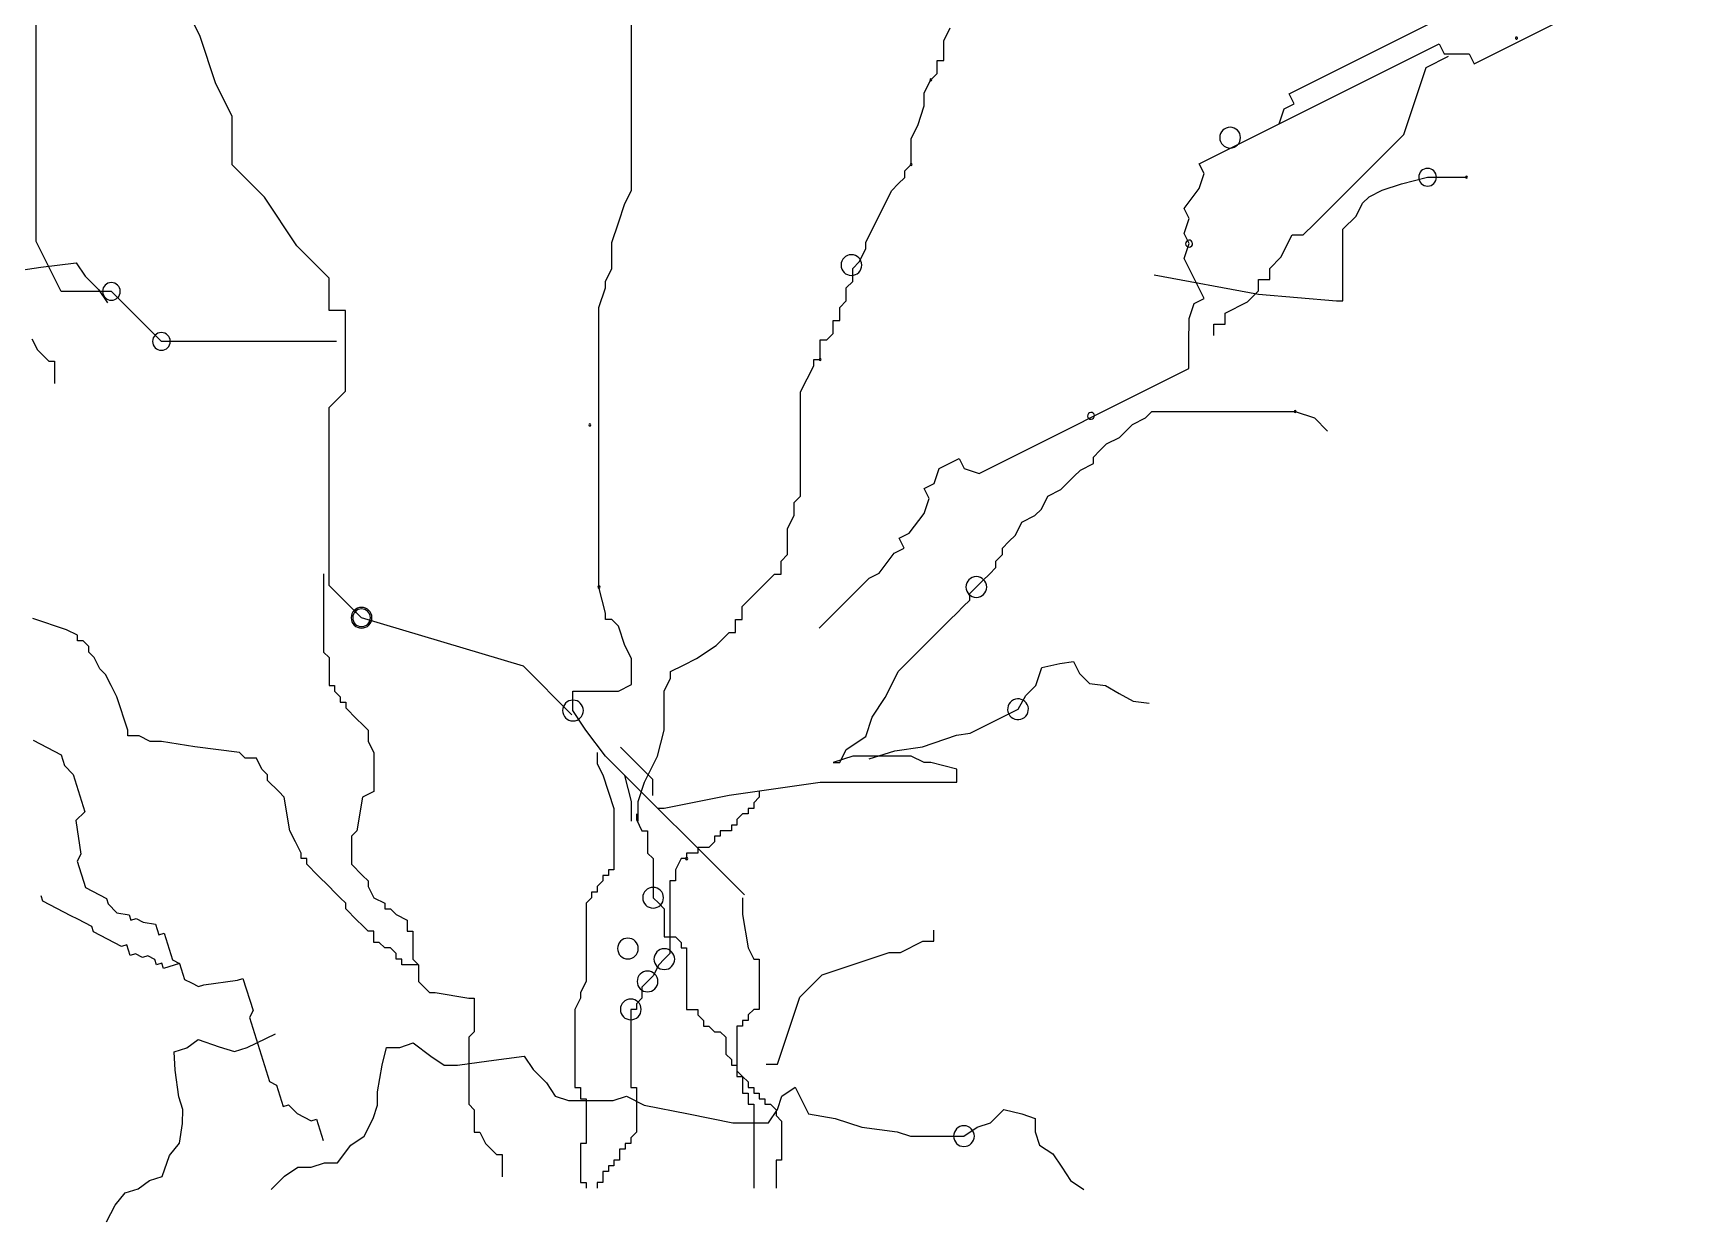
# Model space of a CAD drawing. Header units: millimetres. Extents: x 12377 to 30673, y 89761 to 101952.
# Drawn here: x 27219.1 to 27562.5, y 94887.3 to 95134.6 of the extents above; entities that cross this region are included whole.
import ezdxf

# ---------------------------------------------------------------- set-up
doc = ezdxf.new("R2010")
doc.units = ezdxf.units.MM

# ---------------------------------------------------------------- blocks, each defined once
blk = doc.blocks.new('A$C74BE30CA')
for p, q in [((536.45, 1033.37), (536.45, 1239.31)), ((1159.57, 1110.33), (1250.56, 1155.79)), ((607.28, 1122.61), (600.26, 1136.63)), ((794.43, 1055.43), (794.43, 1137.13)), ((929.77, 1120.23), (932.59, 1125.86)), ((1079.43, 1097.34), (1144.42, 1129.81)), ((614.29, 1101.58), (607.28, 1122.61)), ((929.77, 1111.78), (929.77, 1120.23)), ((1040.42, 1067.04), (1144.41, 1118.99)), ((1144.41, 1118.99), (1146.58, 1114.66)), ((926.95, 1106.14), (926.95, 1111.78)), ((926.95, 1111.78), (929.77, 1111.78)), ((1138.87, 1108.77), (1148.55, 1113.61)), ((1146.58, 1114.66), (1157.4, 1114.66)), ((1157.4, 1114.66), (1159.57, 1110.33)), ((921.31, 1097.69), (924.13, 1103.33)), ((924.13, 1103.33), (926.95, 1106.14)), ((1129.18, 1079.73), (1138.87, 1108.77)), ((621.31, 1087.56), (614.29, 1101.58)), ((921.31, 1092.06), (921.31, 1097.69)), ((1081.59, 1093.01), (1079.43, 1097.34)), ((918.49, 1083.6), (921.31, 1092.06)), ((1075.09, 1084.35), (1077.26, 1090.85)), ((1077.26, 1090.85), (1081.59, 1093.01)), ((621.31, 1066.54), (621.31, 1087.56)), ((915.67, 1077.97), (918.49, 1083.6)), ((915.67, 1066.7), (915.67, 1077.97)), ((1119.49, 1070.05), (1129.18, 1079.73)), ((635.34, 1052.52), (621.31, 1066.54)), ((912.85, 1063.88), (915.67, 1066.7)), ((1042.59, 1062.71), (1040.42, 1067.04)), ((1109.81, 1060.37), (1119.49, 1070.05)), ((910.03, 1058.25), (912.85, 1061.07)), ((912.85, 1061.07), (912.85, 1063.88)), ((1040.42, 1056.21), (1042.59, 1062.71)), ((1104.96, 1055.53), (1109.81, 1060.37)), ((1128.15, 1058.35), (1139.43, 1061.17)), ((1139.43, 1061.17), (1156.35, 1061.17)), ((649.37, 1031.49), (635.34, 1052.52)), ((791.61, 1049.8), (794.43, 1055.43)), ((898.76, 1038.53), (907.22, 1055.43)), ((907.22, 1055.43), (910.03, 1058.25)), ((1033.91, 1047.56), (1040.42, 1056.21)), ((1095.28, 1045.85), (1104.96, 1055.53)), ((1111.24, 1049.9), (1114.06, 1052.72)), ((1114.06, 1052.72), (1119.69, 1055.53)), ((1119.69, 1055.53), (1128.15, 1058.35)), ((788.79, 1041.35), (791.61, 1049.8)), ((1036.08, 1043.23), (1033.91, 1047.56)), ((1090.43, 1041.01), (1095.28, 1045.85)), ((1108.42, 1044.26), (1111.24, 1049.9)), ((785.97, 1032.89), (788.79, 1041.35)), ((895.94, 1032.89), (898.76, 1038.53)), ((1033.91, 1036.73), (1036.08, 1043.23)), ((1085.59, 1036.18), (1090.43, 1041.01)), ((1102.78, 1038.63), (1108.42, 1044.26)), ((1102.78, 1007.64), (1102.78, 1038.63)), ((547.3, 1011.69), (536.45, 1033.37)), ((663.4, 1017.47), (649.37, 1031.49)), ((785.97, 1021.62), (785.97, 1032.89)), ((895.94, 1030.08), (895.94, 1032.89)), ((1033.9, 1025.91), (1036.07, 1032.4)), ((1036.07, 1032.4), (1033.91, 1036.73)), ((1075.9, 1026.5), (1080.74, 1036.18)), ((1080.74, 1036.18), (1085.59, 1036.18)), ((538.41, 1022.15), (553.81, 1024.07)), ((553.81, 1024.07), (557.66, 1018.3)), ((890.3, 1021.62), (893.12, 1024.44)), ((893.12, 1024.44), (895.94, 1030.08)), ((1042.55, 1008.59), (1033.9, 1025.91)), ((1071.06, 1021.66), (1075.9, 1026.5)), ((524.94, 1020.22), (538.41, 1022.15)), ((557.66, 1018.3), (563.44, 1012.53)), ((663.4, 1003.45), (663.4, 1017.47)), ((783.15, 1015.99), (785.97, 1021.62)), ((890.3, 1015.99), (890.3, 1021.62)), ((1021.01, 1018.91), (1066.12, 1010.46)), ((1066.21, 1011.98), (1066.21, 1016.82)), ((1066.21, 1016.82), (1071.06, 1016.82)), ((1071.06, 1016.82), (1071.06, 1021.66)), ((569, 1011.69), (547.3, 1011.69)), ((563.44, 1012.53), (567.29, 1006.76)), ((590.69, 990.01), (569, 1011.69)), ((780.33, 1004.72), (783.15, 1013.17)), ((783.15, 1013.17), (783.15, 1015.99)), ((887.48, 1013.17), (890.3, 1015.99)), ((887.48, 1007.54), (887.48, 1013.17)), ((1061.37, 1007.14), (1066.21, 1011.98)), ((1066.12, 1010.46), (1099.96, 1007.64)), ((670.42, 1003.45), (663.4, 1003.45)), ((670.42, 968.4), (670.42, 1003.45)), ((780.33, 883.58), (780.33, 1004.72)), ((884.66, 1004.72), (887.48, 1007.54)), ((884.66, 999.09), (884.66, 1004.72)), ((1036.05, 999.93), (1038.22, 1006.43)), ((1038.22, 1006.43), (1042.55, 1008.59)), ((1051.68, 1002.3), (1061.37, 1007.14)), ((1051.68, 997.46), (1051.68, 1002.3)), ((1099.96, 1007.64), (1102.78, 1007.64)), ((881.84, 993.45), (881.84, 999.09)), ((881.84, 999.09), (884.66, 999.09)), ((1036.04, 989.11), (1036.05, 999.93)), ((1046.84, 997.46), (1051.68, 997.46)), ((1046.84, 992.62), (1046.84, 997.46)), ((534.6, 991.14), (537.02, 986.3)), ((666.63, 990.01), (590.69, 990.01)), ((876.2, 982.18), (876.2, 990.63)), ((876.2, 990.63), (879.02, 990.63)), ((879.02, 990.63), (881.84, 993.45)), ((1036.03, 978.29), (1036.04, 989.11)), ((537.02, 986.3), (541.86, 981.46)), ((541.86, 981.46), (544.29, 981.46)), ((544.29, 981.46), (544.29, 971.78)), ((873.38, 979.37), (873.38, 982.18)), ((873.38, 982.18), (876.2, 982.18)), ((867.74, 968.1), (873.38, 979.37)), ((945.04, 932.83), (1036.03, 978.29)), ((663.4, 961.4), (670.42, 968.4)), ((867.74, 923.02), (867.74, 968.1)), ((663.4, 884.29), (663.4, 961.4)), ((1017.18, 956.83), (1020, 959.64)), ((1020, 959.64), (1082.03, 959.64)), ((1082.03, 959.64), (1090.49, 956.83)), ((1005.9, 948.38), (1011.54, 954.01)), ((1011.54, 954.01), (1017.18, 956.83)), ((1090.49, 956.83), (1096.13, 951.19)), ((997.44, 942.74), (1000.26, 945.56)), ((1000.26, 945.56), (1005.9, 948.38)), ((927.72, 935), (936.38, 939.33)), ((936.38, 939.33), (938.55, 935)), ((994.62, 939.92), (997.44, 942.74)), ((994.62, 937.11), (994.62, 939.92)), ((925.55, 928.5), (927.72, 935)), ((938.55, 935), (945.04, 932.83)), ((980.52, 925.84), (986.16, 931.47)), ((986.16, 931.47), (988.98, 934.29)), ((988.98, 934.29), (994.62, 937.11)), ((864.92, 920.2), (867.74, 923.02)), ((921.22, 926.34), (925.55, 928.5)), ((923.38, 922.01), (921.22, 926.34)), ((972.07, 917.39), (974.89, 923.02)), ((974.89, 923.02), (980.52, 925.84)), ((864.92, 914.57), (864.92, 920.2)), ((921.21, 915.51), (923.38, 922.01)), ((969.25, 914.57), (972.07, 917.39)), ((862.1, 908.93), (864.92, 914.57)), ((862.1, 897.66), (862.1, 908.93)), ((914.71, 906.86), (921.21, 915.51)), ((960.79, 906.12), (963.61, 911.75)), ((963.61, 911.75), (969.25, 914.57)), ((910.37, 904.69), (914.71, 906.86)), ((912.53, 900.36), (910.37, 904.69)), ((955.15, 900.48), (957.97, 903.3)), ((957.97, 903.3), (960.79, 906.12)), ((859.28, 894.85), (862.1, 897.66)), ((859.28, 889.21), (859.28, 894.85)), ((901.7, 889.54), (908.2, 898.2)), ((908.2, 898.2), (912.53, 900.36)), ((952.33, 894.85), (955.15, 897.66)), ((952.33, 892.03), (952.33, 894.85)), ((955.15, 897.66), (955.15, 900.48)), ((660.91, 889.29), (660.91, 855.41)), ((853.64, 886.39), (856.46, 889.21)), ((856.46, 889.21), (859.28, 889.21)), ((875.69, 865.73), (897.37, 887.37)), ((897.37, 887.37), (901.7, 889.54)), ((946.69, 886.39), (949.51, 889.21)), ((949.51, 889.21), (952.33, 892.03)), ((677.43, 870.27), (663.4, 884.29)), ((783.15, 872.31), (780.33, 883.58)), ((845.18, 877.94), (848, 880.76)), ((848, 880.76), (850.82, 883.58)), ((850.82, 883.58), (853.64, 886.39)), ((941.05, 880.76), (943.87, 883.58)), ((941.05, 877.94), (941.05, 880.76)), ((943.87, 883.58), (946.69, 886.39)), ((842.36, 875.13), (845.18, 877.94)), ((842.36, 869.49), (842.36, 875.13)), ((935.41, 872.31), (938.23, 875.13)), ((938.23, 875.13), (941.05, 877.94)), ((549.51, 865.09), (534.98, 869.93)), ((747.58, 849.24), (677.43, 870.27)), ((783.15, 869.49), (783.15, 872.31)), ((785.97, 869.49), (783.15, 869.49)), ((788.79, 866.67), (785.97, 869.49)), ((791.61, 858.22), (788.79, 866.67)), ((839.55, 863.86), (839.55, 869.49)), ((839.55, 869.49), (842.36, 869.49)), ((926.95, 863.86), (932.59, 869.49)), ((932.59, 869.49), (935.41, 872.31)), ((554.35, 862.67), (549.51, 865.09)), ((554.35, 860.25), (554.35, 862.67)), ((556.78, 860.25), (554.35, 860.25)), ((559.2, 857.83), (556.78, 860.25)), ((831.09, 858.22), (836.73, 863.86)), ((836.73, 863.86), (839.55, 863.86)), ((921.31, 858.22), (926.95, 863.86)), ((559.2, 855.41), (559.2, 857.83)), ((561.62, 852.99), (559.2, 855.41)), ((564.04, 848.15), (561.62, 852.99)), ((660.91, 855.41), (663.33, 852.99)), ((663.33, 852.99), (663.33, 840.89)), ((794.43, 852.59), (791.61, 858.22)), ((794.43, 841.32), (794.43, 852.59)), ((816.99, 849.77), (822.63, 852.59)), ((822.63, 852.59), (831.09, 858.22)), ((910.03, 846.95), (915.67, 852.59)), ((915.67, 852.59), (921.31, 858.22)), ((566.46, 845.73), (564.04, 848.15)), ((568.89, 840.89), (566.46, 845.73)), ((768.63, 828.22), (747.58, 849.24)), ((811.35, 846.95), (816.99, 849.77)), ((811.35, 844.14), (811.35, 846.95)), ((907.22, 841.32), (910.03, 846.95)), ((969.69, 840.93), (972.28, 848.68)), ((972.28, 848.68), (980.03, 850.4)), ((980.03, 850.4), (986.05, 851.26)), ((986.05, 851.26), (988.63, 846.09)), ((988.63, 846.09), (992.93, 841.79)), ((571.31, 836.05), (568.89, 840.89)), ((663.33, 840.89), (665.75, 840.89)), ((665.75, 840.89), (665.75, 838.47)), ((665.75, 838.47), (668.18, 836.05)), ((769.06, 830.05), (769.06, 838.5)), ((769.06, 838.5), (788.79, 838.5)), ((788.79, 838.5), (794.43, 841.32)), ((808.53, 838.5), (811.35, 844.14)), ((808.53, 821.6), (808.53, 838.5)), ((904.4, 835.68), (907.22, 841.32)), ((965.38, 836.63), (969.69, 840.93)), ((992.93, 841.79), (999.82, 840.93)), ((999.82, 840.93), (1005.84, 837.49)), ((1005.84, 837.49), (1011.86, 834.05)), ((576.15, 821.53), (571.31, 836.05)), ((668.18, 836.05), (668.18, 833.63)), ((668.18, 833.63), (670.6, 833.63)), ((670.6, 833.63), (670.6, 831.21)), ((670.6, 831.21), (675.44, 826.37)), ((774.69, 821.6), (769.06, 830.05)), ((898.76, 827.23), (904.4, 835.68)), ((941.27, 820.29), (961.94, 830.61)), ((961.94, 830.61), (965.38, 836.63)), ((1011.86, 834.05), (1018.75, 833.19)), ((675.44, 826.37), (677.86, 823.95)), ((677.86, 823.95), (680.29, 821.53)), ((895.94, 818.78), (898.76, 827.23)), ((535.11, 817.19), (541.18, 814.03)), ((576.15, 819.11), (576.15, 821.53)), ((580.99, 819.11), (576.15, 819.11)), ((585.84, 816.69), (580.99, 819.11)), ((590.68, 816.69), (585.84, 816.69)), ((605.21, 814.27), (590.68, 816.69)), ((680.29, 821.53), (680.29, 816.69)), ((680.29, 816.69), (682.71, 811.85)), ((783.15, 810.33), (774.69, 821.6)), ((805.71, 810.33), (808.53, 821.6)), ((887.48, 813.15), (895.94, 818.78)), ((920.61, 814.26), (935.25, 819.43)), ((935.25, 819.43), (941.27, 820.29)), ((541.18, 814.03), (544.22, 812.45)), ((544.22, 812.45), (547.26, 810.87)), ((547.26, 810.87), (548.71, 806.26)), ((624.59, 811.85), (605.21, 814.27)), ((627.01, 809.43), (624.59, 811.85)), ((631.85, 809.43), (627.01, 809.43)), ((634.27, 804.6), (631.85, 809.43)), ((682.71, 811.85), (682.71, 794.92)), ((779.58, 811.85), (779.58, 807.02)), ((843.39, 750.14), (783.15, 810.33)), ((803.7, 800.18), (789.67, 814.2)), ((800.07, 799.06), (805.71, 810.33)), ((890.3, 810.33), (881.84, 807.51)), ((884.66, 807.51), (887.48, 813.15)), ((915.67, 810.33), (890.3, 810.33)), ((897.37, 809.1), (908.56, 812.54)), ((908.56, 812.54), (920.61, 814.26)), ((921.31, 807.51), (915.67, 810.33)), ((548.71, 806.26), (552.47, 802.37)), ((552.47, 802.37), (557.56, 786.21)), ((636.69, 802.18), (634.27, 804.6)), ((636.69, 799.76), (636.69, 802.18)), ((779.58, 807.02), (782, 802.18)), ((782, 802.18), (786.84, 787.66)), ((794.43, 790.61), (791.61, 801.88)), ((881.84, 807.51), (884.66, 807.51)), ((924.13, 807.51), (921.31, 807.51)), ((935.41, 804.69), (924.13, 807.51)), ((935.41, 799.06), (935.41, 804.69)), ((641.54, 794.92), (636.69, 799.76)), ((643.96, 792.5), (641.54, 794.92)), ((682.71, 794.92), (677.86, 792.5)), ((797.25, 790.61), (800.07, 799.06)), ((803.7, 793.17), (803.7, 800.18)), ((836.73, 793.42), (876.2, 799.06)), ((849.81, 794.92), (849.81, 792.5)), ((876.2, 799.06), (935.41, 799.06)), ((646.38, 777.98), (643.96, 792.5)), ((677.86, 792.5), (675.44, 777.98)), ((786.84, 787.66), (786.84, 761.04)), ((794.43, 782.16), (794.43, 790.61)), ((797.25, 782.16), (797.25, 790.61)), ((805.71, 787.79), (808.53, 787.79)), ((808.53, 787.79), (836.73, 793.42)), ((847.39, 787.66), (844.96, 787.66)), ((844.96, 787.66), (844.96, 785.24)), ((849.81, 792.5), (847.39, 790.08)), ((847.39, 790.08), (847.39, 787.66)), ((557.56, 786.21), (553.67, 782.45)), ((553.67, 782.45), (555.72, 767.87)), ((796.53, 785.24), (796.53, 782.82)), ((796.53, 782.82), (798.95, 777.98)), ((840.12, 780.4), (837.7, 780.4)), ((837.7, 780.4), (837.7, 777.98)), ((842.54, 785.24), (840.12, 782.82)), ((840.12, 782.82), (840.12, 780.4)), ((844.96, 785.24), (842.54, 785.24)), ((648.8, 773.14), (646.38, 777.98)), ((651.22, 768.3), (648.8, 773.14)), ((675.44, 777.98), (673.02, 775.56)), ((673.02, 775.56), (673.02, 763.46)), ((798.95, 777.98), (801.37, 777.98)), ((801.37, 777.98), (801.37, 768.3)), ((830.43, 773.14), (828.01, 770.72)), ((832.85, 775.56), (830.43, 775.56)), ((830.43, 775.56), (830.43, 773.14)), ((837.7, 777.98), (832.85, 777.98)), ((832.85, 777.98), (832.85, 775.56)), ((555.72, 767.87), (554.14, 764.84)), ((651.22, 765.88), (651.22, 768.3)), ((653.65, 765.88), (651.22, 765.88)), ((653.65, 763.46), (653.65, 765.88)), ((801.37, 768.3), (803.79, 765.88)), ((803.79, 765.88), (803.79, 748.94)), ((815.9, 765.88), (813.48, 761.04)), ((818.32, 765.88), (815.9, 765.88)), ((823.17, 768.3), (818.32, 768.3)), ((818.32, 768.3), (818.32, 765.88)), ((828.01, 770.72), (823.17, 770.72)), ((823.17, 770.72), (823.17, 768.3)), ((554.14, 764.84), (557.78, 753.3)), ((658.49, 758.62), (653.65, 763.46)), ((663.33, 753.78), (658.49, 758.62)), ((673.02, 763.46), (677.86, 758.62)), ((677.86, 758.62), (680.29, 756.2)), ((784.42, 758.62), (782, 758.62)), ((782, 758.62), (782, 756.2)), ((786.84, 761.04), (784.42, 761.04)), ((784.42, 761.04), (784.42, 758.62)), ((813.48, 761.04), (813.48, 756.2)), ((557.78, 753.3), (563.85, 750.14)), ((665.75, 751.36), (663.33, 753.78)), ((668.18, 748.94), (665.75, 751.36)), ((680.29, 756.2), (680.29, 753.78)), ((680.29, 753.78), (682.71, 748.94)), ((779.58, 751.36), (777.15, 751.36)), ((777.15, 751.36), (777.15, 748.94)), ((782, 756.2), (779.58, 753.78)), ((779.58, 753.78), (779.58, 751.36)), ((813.48, 756.2), (811.06, 756.2)), ((811.06, 756.2), (811.06, 724.74)), ((539.3, 747.48), (538.57, 749.79)), ((545.37, 744.32), (539.3, 747.48)), ((551.45, 741.16), (545.37, 744.32)), ((563.85, 750.14), (566.89, 748.56)), ((566.89, 748.56), (567.62, 746.25)), ((567.62, 746.25), (571.38, 742.36)), ((670.6, 746.52), (668.18, 748.94)), ((670.6, 744.1), (670.6, 746.52)), ((682.71, 748.94), (687.55, 746.52)), ((687.55, 746.52), (687.55, 744.1)), ((777.15, 748.94), (774.73, 746.52)), ((774.73, 746.52), (774.73, 712.65)), ((803.79, 748.94), (806.22, 746.52)), ((806.22, 746.52), (808.64, 744.1)), ((842.54, 748.94), (842.54, 741.68)), ((554.48, 739.58), (551.45, 741.16)), ((557.52, 738), (554.48, 739.58)), ((560.56, 736.42), (557.52, 738)), ((571.38, 742.36), (576.73, 741.51)), ((576.73, 741.51), (577.45, 739.2)), ((577.45, 739.2), (579.76, 739.93)), ((579.76, 739.93), (582.8, 738.35)), ((582.8, 738.35), (588.15, 737.5)), ((588.15, 737.5), (589.6, 732.88)), ((675.44, 739.26), (670.6, 744.1)), ((677.86, 736.84), (675.44, 739.26)), ((687.55, 744.1), (689.97, 744.1)), ((689.97, 744.1), (692.39, 741.68)), ((692.39, 741.68), (697.24, 739.26)), ((697.24, 739.26), (697.24, 734.42)), ((808.64, 744.1), (808.64, 732)), ((842.54, 741.68), (844.96, 727.16)), ((561.29, 734.11), (560.56, 736.42)), ((567.36, 730.95), (561.29, 734.11)), ((570.4, 729.37), (567.36, 730.95)), ((589.6, 732.88), (591.91, 733.61)), ((591.91, 733.61), (595.55, 722.07)), ((680.29, 734.42), (677.86, 736.84)), ((682.71, 734.42), (680.29, 734.42)), ((682.71, 729.58), (682.71, 734.42)), ((697.24, 734.42), (699.66, 734.42)), ((699.66, 734.42), (699.66, 722.32)), ((808.64, 732), (813.48, 732)), ((813.48, 732), (815.9, 729.58)), ((910.96, 725.26), (920.64, 730.1)), ((920.64, 730.1), (925.49, 730.1)), ((925.49, 730.1), (925.49, 734.94)), ((573.43, 727.79), (570.4, 729.37)), ((575.74, 728.52), (573.43, 727.79)), ((577.2, 723.9), (575.74, 728.52)), ((579.51, 724.63), (577.2, 723.9)), ((582.54, 723.05), (579.51, 724.63)), ((584.85, 723.78), (582.54, 723.05)), ((587.89, 722.19), (584.85, 723.78)), ((685.13, 729.58), (682.71, 729.58)), ((687.55, 727.16), (685.13, 729.58)), ((689.97, 727.16), (687.55, 727.16)), ((692.39, 724.74), (689.97, 727.16)), ((692.39, 722.32), (692.39, 724.74)), ((811.06, 724.74), (808.64, 722.32)), ((815.9, 729.58), (815.9, 727.16)), ((815.9, 727.16), (818.32, 727.16)), ((818.32, 727.16), (818.32, 700.55)), ((844.96, 727.16), (847.39, 722.32)), ((877.05, 715.58), (906.11, 725.26)), ((906.11, 725.26), (910.96, 725.26)), ((588.62, 719.89), (587.89, 722.19)), ((590.93, 720.61), (588.62, 719.89)), ((591.65, 718.31), (590.93, 720.61)), ((598.58, 720.49), (591.65, 718.31)), ((595.55, 722.07), (598.58, 720.49)), ((598.58, 720.49), (600.77, 713.57)), ((694.82, 722.32), (692.39, 722.32)), ((694.82, 719.9), (694.82, 722.32)), ((702.08, 719.9), (694.82, 719.9)), ((699.66, 722.32), (702.08, 719.9)), ((702.08, 719.9), (702.08, 712.65)), ((806.22, 719.9), (803.79, 715.07)), ((808.64, 722.32), (806.22, 719.9)), ((847.39, 722.32), (849.81, 722.32)), ((849.81, 722.32), (849.81, 700.55)), ((867.36, 705.9), (877.05, 715.58)), ((600.77, 713.57), (603.8, 711.99)), ((603.8, 711.99), (606.84, 710.41)), ((606.84, 710.41), (609.15, 711.13)), ((609.15, 711.13), (623.74, 713.19)), ((623.74, 713.19), (626.05, 713.92)), ((626.05, 713.92), (630.41, 700.07)), ((702.08, 712.65), (704.5, 710.23)), ((704.5, 710.23), (706.92, 707.81)), ((774.73, 712.65), (772.31, 707.81)), ((801.37, 712.65), (798.95, 710.23)), ((798.95, 710.23), (798.95, 705.39)), ((803.79, 715.07), (801.37, 712.65)), ((706.92, 707.81), (709.35, 707.81)), ((709.35, 707.81), (723.88, 705.39)), ((723.88, 705.39), (726.3, 705.39)), ((726.3, 705.39), (726.3, 690.87)), ((772.31, 705.39), (769.89, 700.55)), ((772.31, 707.81), (772.31, 705.39)), ((798.95, 705.39), (796.53, 702.97)), ((796.53, 702.97), (796.53, 700.55)), ((857.68, 676.86), (867.36, 705.9)), ((630.41, 700.07), (628.83, 697.04)), ((628.83, 697.04), (637.55, 669.34)), ((769.89, 700.55), (769.89, 666.67)), ((794.11, 700.55), (794.11, 666.67)), ((796.53, 700.55), (794.11, 700.55)), ((818.32, 700.55), (823.17, 700.55)), ((823.17, 700.55), (823.17, 698.13)), ((823.17, 698.13), (825.59, 695.71)), ((825.59, 695.71), (825.59, 693.29)), ((842.54, 695.71), (842.54, 693.29)), ((844.96, 695.71), (842.54, 695.71)), ((847.39, 700.55), (844.96, 698.13)), ((844.96, 698.13), (844.96, 695.71)), ((849.81, 700.55), (847.39, 700.55)), ((601.67, 683.91), (606.6, 687.48)), ((606.6, 687.48), (615.68, 684.29)), ((627.85, 684.09), (640.12, 689.98)), ((726.3, 690.87), (723.88, 688.45)), ((723.88, 688.45), (723.88, 659.41)), ((825.59, 693.29), (828.01, 693.29)), ((828.01, 693.29), (830.43, 690.87)), ((830.43, 690.87), (832.85, 690.87)), ((832.85, 690.87), (835.28, 688.45)), ((835.28, 688.45), (835.28, 681.19)), ((840.12, 693.29), (840.12, 671.51)), ((842.54, 693.29), (840.12, 693.29)), ((596.16, 682.17), (601.67, 683.91)), ((596.64, 674.26), (596.16, 682.17)), ((615.68, 684.29), (622.34, 682.36)), ((622.34, 682.36), (627.85, 684.09)), ((686.33, 676.39), (688.26, 684.09)), ((688.26, 684.09), (694.03, 684.09)), ((694.03, 684.09), (699.81, 686.01)), ((699.81, 686.01), (707.51, 680.24)), ((707.51, 680.24), (713.28, 676.39)), ((732.53, 678.32), (747.93, 680.24)), ((747.93, 680.24), (751.78, 674.47)), ((835.28, 681.19), (837.7, 678.77)), ((598.27, 662.67), (596.64, 674.26)), ((684.41, 664.85), (686.33, 676.39)), ((713.28, 676.39), (719.06, 676.39)), ((719.06, 676.39), (732.53, 678.32)), ((751.78, 674.47), (757.56, 668.7)), ((837.7, 678.77), (837.7, 676.35)), ((837.7, 676.35), (840.12, 676.35)), ((840.12, 676.35), (840.12, 673.93)), ((840.12, 673.93), (842.54, 671.51)), ((852.83, 676.86), (857.68, 676.86)), ((637.55, 669.34), (640.59, 667.76)), ((640.59, 667.76), (643.5, 658.53)), ((757.56, 668.7), (761.41, 662.93)), ((769.89, 666.67), (772.31, 666.67)), ((772.31, 666.67), (772.31, 661.83)), ((794.11, 666.67), (796.53, 666.67)), ((796.53, 666.67), (796.53, 647.31)), ((840.12, 671.51), (842.54, 671.51)), ((842.54, 671.51), (844.96, 669.09)), ((842.54, 671.51), (842.54, 664.25)), ((844.96, 669.09), (844.96, 666.67)), ((844.96, 666.67), (847.39, 666.67)), ((847.39, 666.67), (847.39, 664.25)), ((859.58, 662.93), (865.36, 666.78)), ((865.36, 666.78), (871.13, 655.24)), ((600, 657.17), (598.27, 662.67)), ((643.5, 658.53), (645.81, 659.26)), ((645.81, 659.26), (649.57, 655.37)), ((682.48, 653.31), (684.41, 659.08)), ((684.41, 659.08), (684.41, 664.85)), ((723.88, 659.41), (726.3, 656.99)), ((761.41, 662.93), (767.18, 661.01)), ((767.18, 661.01), (786.43, 661.01)), ((772.31, 661.83), (774.73, 661.83)), ((774.73, 661.83), (774.73, 642.47)), ((786.43, 661.01), (792.21, 662.93)), ((792.21, 662.93), (799.91, 659.08)), ((799.91, 659.08), (819.16, 655.24)), ((842.54, 664.25), (844.96, 664.25)), ((844.96, 664.25), (844.96, 659.41)), ((844.96, 659.41), (847.39, 659.41)), ((847.39, 664.25), (849.81, 664.25)), ((847.39, 659.41), (847.39, 623.12)), ((849.81, 664.25), (849.81, 661.83)), ((849.81, 661.83), (852.23, 661.83)), ((852.23, 661.83), (852.23, 659.41)), ((852.23, 659.41), (854.65, 659.41)), ((854.65, 659.41), (857.07, 656.99)), ((857.66, 657.16), (859.58, 662.93)), ((599.9, 651.09), (600, 657.17)), ((649.57, 655.37), (655.64, 652.21)), ((655.64, 652.21), (657.95, 652.94)), ((657.95, 652.94), (660.86, 643.71)), ((678.63, 645.62), (682.48, 653.31)), ((726.3, 656.99), (726.3, 647.31)), ((819.16, 655.24), (838.41, 651.39)), ((838.41, 651.39), (853.81, 651.39)), ((853.81, 651.39), (857.66, 657.16)), ((857.07, 656.99), (857.07, 654.57)), ((857.07, 654.57), (859.49, 652.15)), ((859.49, 652.15), (859.49, 635.21)), ((871.13, 655.24), (882.68, 653.31)), ((882.68, 653.31), (894.23, 649.47)), ((944.28, 649.47), (950.06, 651.39)), ((950.06, 651.39), (955.83, 657.16)), ((955.83, 657.16), (963.53, 655.24)), ((963.53, 655.24), (969.31, 653.31)), ((969.31, 653.31), (969.31, 647.54)), ((598.54, 642.59), (599.9, 651.09)), ((672.86, 641.77), (678.63, 645.62)), ((726.3, 647.31), (728.72, 647.31)), ((728.72, 647.31), (731.14, 642.47)), ((796.53, 647.31), (794.11, 644.89)), ((794.11, 644.89), (794.11, 642.47)), ((894.23, 649.47), (909.63, 647.54)), ((909.63, 647.54), (915.41, 645.62)), ((915.41, 645.62), (938.51, 645.62)), ((938.51, 645.62), (944.28, 649.47)), ((969.31, 647.54), (971.23, 641.77)), ((590.99, 628.11), (594.19, 637.19)), ((594.19, 637.19), (598.54, 642.59)), ((667.08, 634.08), (672.86, 641.77)), ((731.14, 642.47), (735.99, 637.63)), ((735.99, 637.63), (738.41, 637.63)), ((738.41, 637.63), (738.41, 627.96)), ((772.31, 642.47), (772.31, 625.54)), ((774.73, 642.47), (772.31, 642.47)), ((789.26, 640.05), (789.26, 635.21)), ((791.69, 640.05), (789.26, 640.05)), ((791.69, 642.47), (791.69, 640.05)), ((794.11, 642.47), (791.69, 642.47)), ((971.23, 641.77), (977.01, 637.93)), ((977.01, 637.93), (980.86, 632.16)), ((643.98, 628.31), (649.76, 632.16)), ((649.76, 632.16), (655.53, 632.16)), ((655.53, 632.16), (661.31, 634.08)), ((661.31, 634.08), (667.08, 634.08)), ((782, 630.37), (782, 625.54)), ((784.42, 630.37), (782, 630.37)), ((784.42, 632.79), (784.42, 630.37)), ((786.84, 632.79), (784.42, 632.79)), ((786.84, 635.21), (786.84, 632.79)), ((789.26, 635.21), (786.84, 635.21)), ((857.07, 635.21), (857.07, 623.12)), ((859.49, 635.21), (857.07, 635.21)), ((980.86, 632.16), (984.71, 626.39)), ((575.05, 621.07), (580.55, 622.81)), ((580.55, 622.81), (585.49, 626.38)), ((585.49, 626.38), (590.99, 628.11)), ((638.21, 622.54), (643.98, 628.31)), ((772.31, 625.54), (774.73, 625.54)), ((774.73, 625.54), (774.73, 623.12)), ((779.58, 625.54), (779.58, 623.12)), ((782, 625.54), (779.58, 625.54)), ((984.71, 626.39), (990.48, 622.54)), ((566.92, 608.43), (570.69, 615.67)), ((570.69, 615.67), (575.05, 621.07))]:
    blk.add_line(p, q)
for centre, radius, start, end in [((1177.95, 1121.45), 0.45, 26.54549, 206.54549), ((1177.95, 1121.45), 0.45, 206.54549, 26.54549), ((924.13, 1103.33), 0.45, 0, 180), ((924.13, 1103.33), 0.45, 180, 0), ((1053.87, 1078.33), 4.5, 0, 180), ((1053.87, 1078.33), 4.5, 180, 0), ((915.67, 1066.7), 0.45, 0, 180), ((915.67, 1066.7), 0.45, 180, 0), ((1139.43, 1061.17), 3.84, 0, 180), ((1139.43, 1061.17), 3.84, 180, 0), ((1156.35, 1061.17), 0.45, 0, 180), ((1156.35, 1061.17), 0.45, 180, 0), ((1036.07, 1032.4), 1.5, 26.54549, 206.54549), ((1036.07, 1032.4), 1.5, 206.54549, 26.54549), ((889.74, 1023.09), 4.5, 0, 180), ((889.74, 1023.09), 4.5, 180, 0), ((569, 1011.69), 3.84, 0, 180), ((569, 1011.69), 3.84, 180, 0), ((590.69, 990.01), 3.84, 0, 180), ((590.69, 990.01), 3.84, 180, 0), ((876.2, 982.18), 0.45, 0, 180), ((876.2, 982.18), 0.45, 180, 0), ((993.58, 957.75), 1.5, 26.54549, 206.54549), ((1082.03, 959.64), 0.45, 0, 180), ((1082.03, 959.64), 0.45, 180, 0), ((776.39, 953.82), 0.45, 0, 180), ((776.39, 953.82), 0.45, 180, 0), ((993.58, 957.75), 1.5, 206.54549, 26.54549), ((943.87, 883.58), 4.5, 0, 180), ((780.33, 883.58), 0.45, 0, 180), ((780.33, 883.58), 0.45, 180, 0), ((943.87, 883.58), 4.5, 180, 0), ((677.43, 870.27), 4.5, 0, 180), ((677.43, 870.27), 3.84, 0, 180), ((674.71, 872.99), 0.45, 0, 180), ((674.71, 872.99), 0.45, 180, 0), ((677.43, 870.27), 4.5, 180, 0), ((677.43, 870.27), 3.84, 180, 0), ((769.06, 830.05), 4.5, 0, 180), ((769.06, 830.05), 4.5, 180, 0), ((961.94, 830.61), 4.5, 26.54549, 206.54549), ((961.94, 830.61), 4.5, 206.54549, 26.54549), ((818.32, 765.88), 0.45, 0, 180), ((818.32, 765.88), 0.45, 180, 0), ((803.79, 748.94), 4.5, 0, 180), ((803.79, 748.94), 4.5, 180, 0), ((792.87, 726.91), 4.5, 0, 180), ((792.87, 726.91), 4.5, 180, 0), ((808.64, 722.32), 4.5, 0, 180), ((801.37, 712.65), 4.5, 0, 180), ((808.64, 722.32), 4.5, 180, 0), ((801.37, 712.65), 4.5, 180, 0), ((794.11, 700.55), 4.5, 0, 180), ((794.11, 700.55), 4.5, 180, 0), ((938.51, 645.62), 4.5, 0, 180), ((938.51, 645.62), 4.5, 180, 0)]:
    blk.add_arc(centre, radius, start, end)

msp = doc.modelspace()

# ---------------------------------------------------------------- block references
at = {"xscale": 0.48, "yscale": 0.48, "zscale": 0.48}
msp.add_blockref('A$C74BE30CA', (26962.27, 94595.21), dxfattribs=at)

doc.saveas('drawing.dxf')
